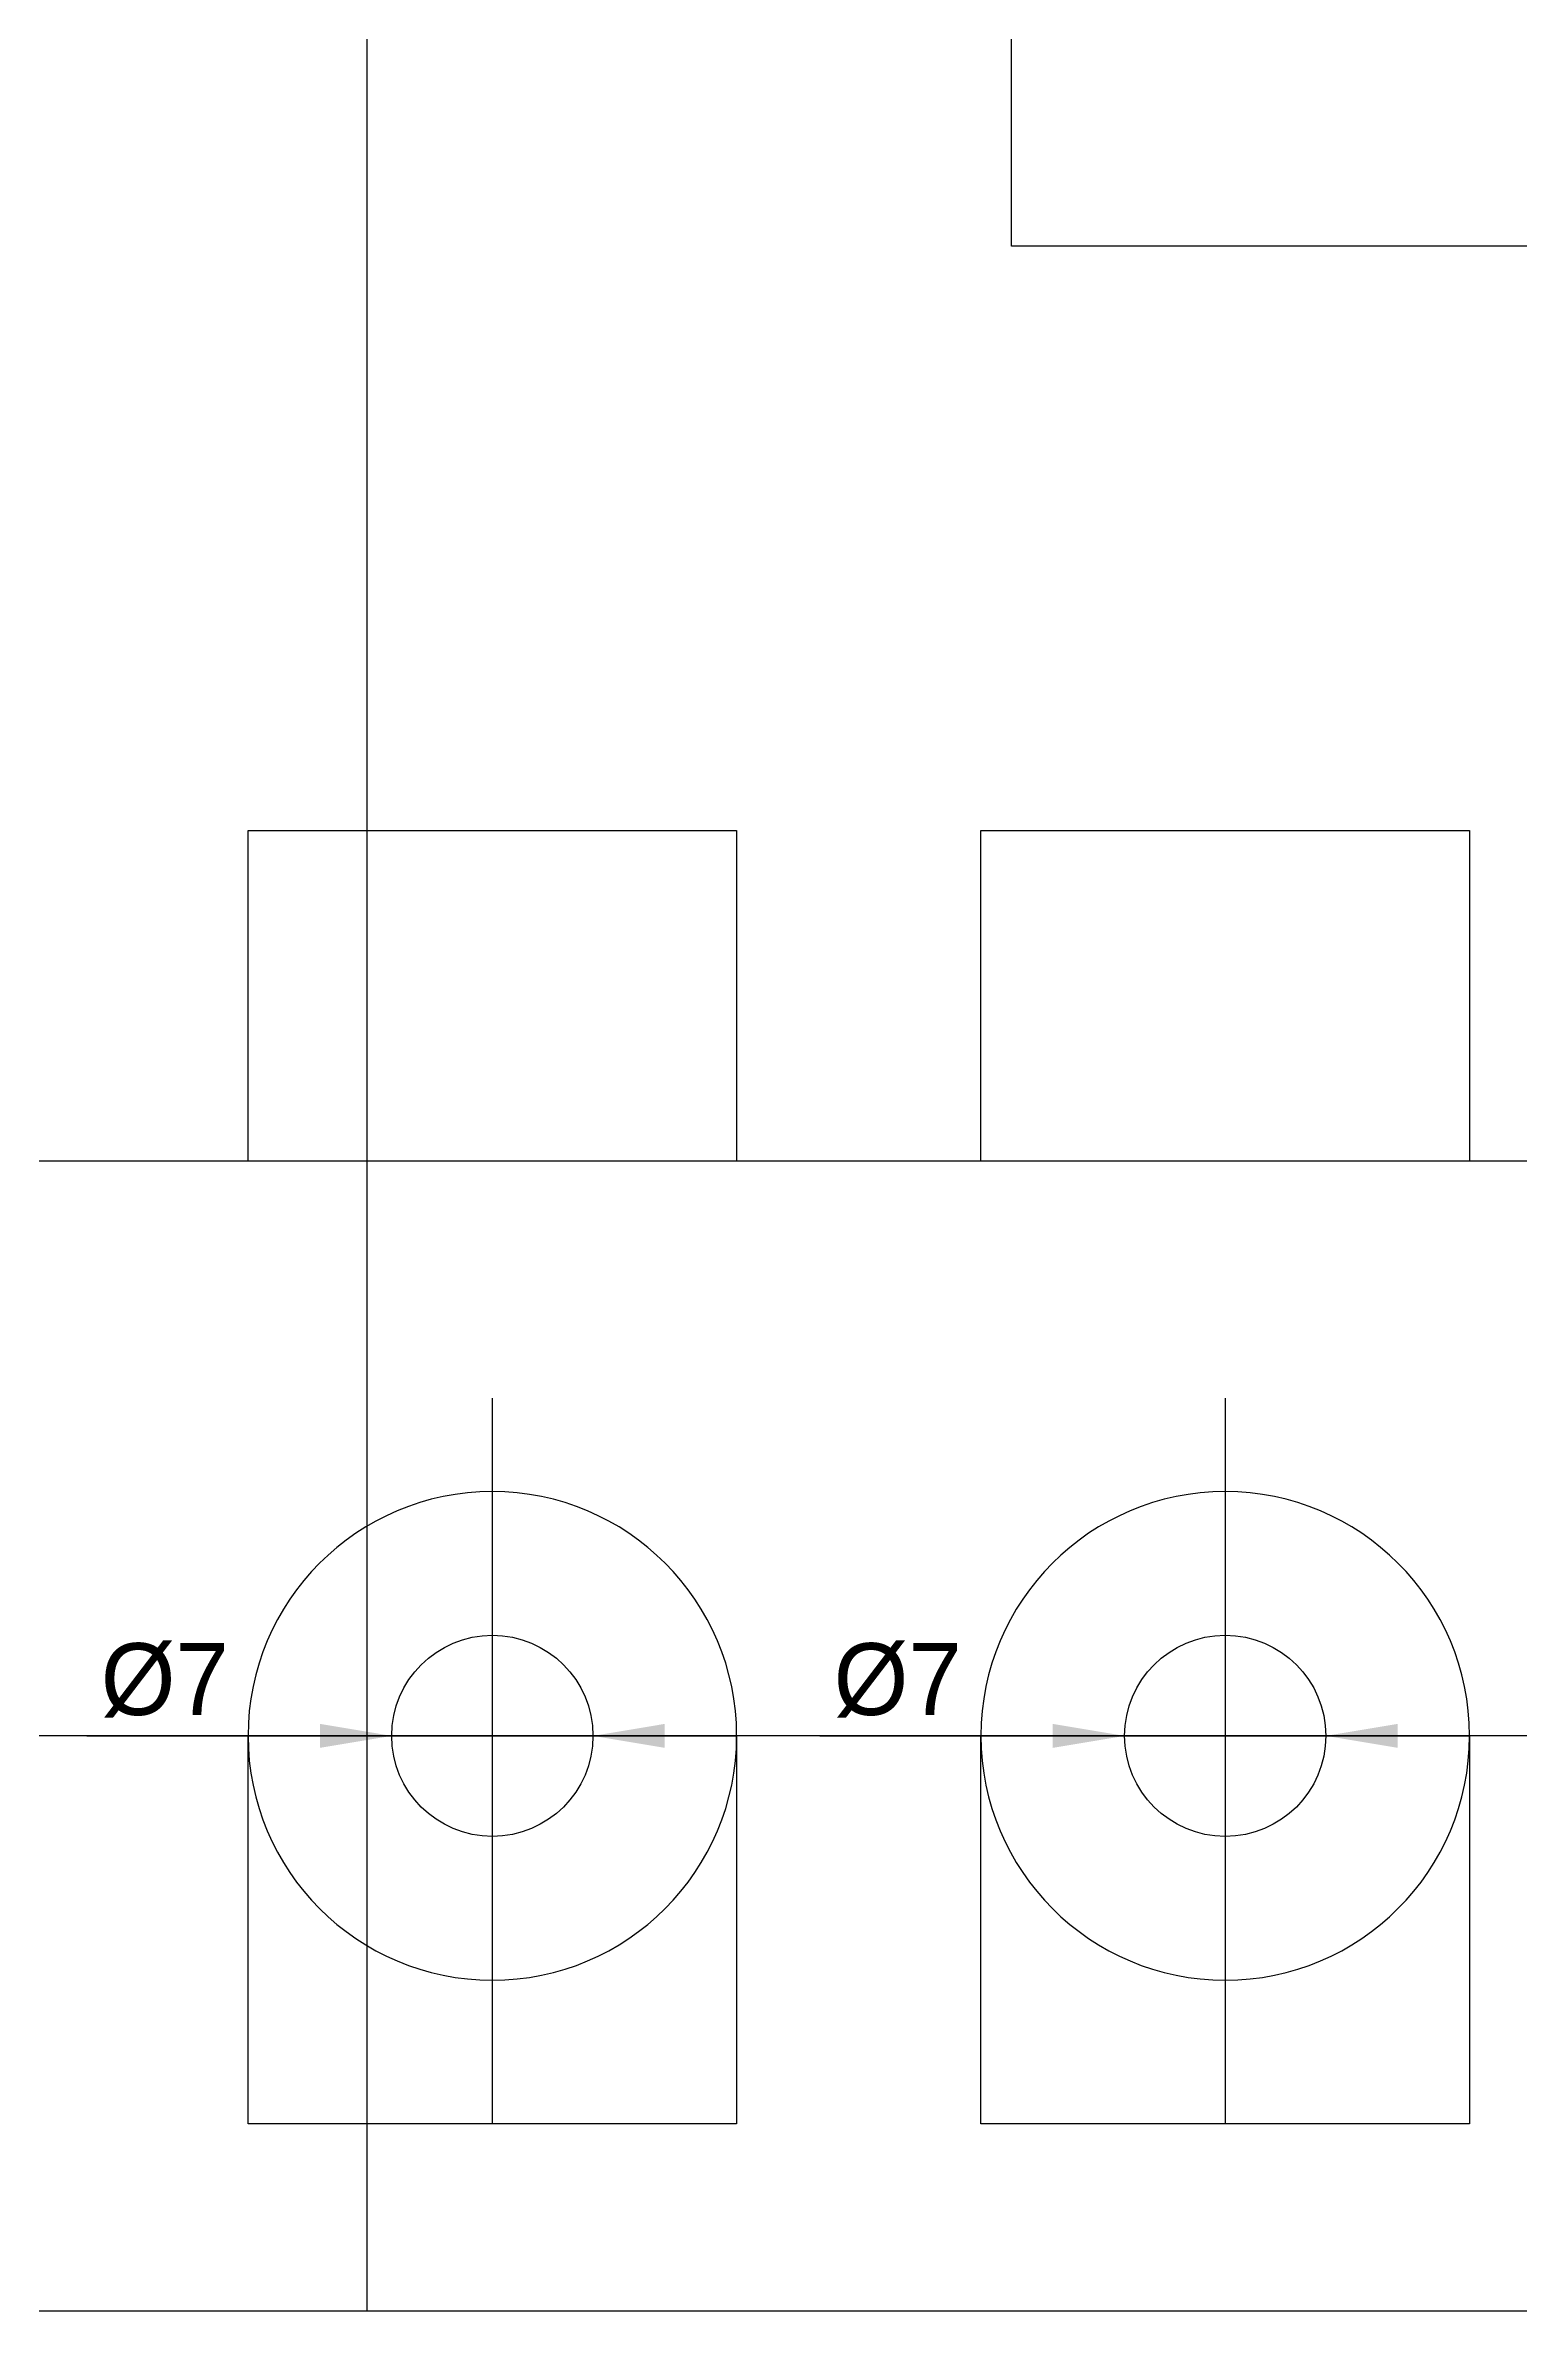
# Model space of a CAD drawing. Extents: x 0 to 200, y -40 to 190.
# Drawn here: x 88.8 to 140.1, y -40 to 38.8 of the extents above; entities that cross this region are included whole.
import ezdxf

# ---------------------------------------------------------------- set-up
doc = ezdxf.new("R2010")
doc.units = 0
doc.layers.get('DEFPOINTS').update_dxf_attribs({"linetype": 'CONTINUOUS'})
for name, color, linetype in [('ANNOTATION', 7, 'CONTINUOUS'), ('CASE', 7, 'CONTINUOUS'), ('DENCHI_BOX', 112, 'CONTINUOUS'), ('GUIDE', 7, 'CONTINUOUS'), ('HOJO_SEN', 195, 'CONTINUOUS'), ('HOLE', 130, 'CONTINUOUS'), ('VOLUME', 112, 'CONTINUOUS')]:
    doc.layers.add(name, color=color, linetype=linetype)
doc.dimstyles.get("Standard").update_dxf_attribs({"dimtxt": 0.18, "dimasz": 0.18, "dimexe": 0.18, "dimexo": 0.0625, "dimgap": 0.09, "dimtad": 0, "dimtih": 1, "dimtoh": 1, "dimzin": 0, "dimcen": 0.09, "dimazin": 3, "dimtfac": 1, "dimtofl": 0, "dimtmove": 0, "dimatfit": 3})

# ---------------------------------------------------------------- blocks, each defined once
blk = doc.blocks.new('*U3')
at = {"layer": 'VOLUME'}
for points in [[(-8.5, 11), (8.5, 11), (8.5, 22.5), (-8.5, 22.5)], [(8.5, -9), (-8.5, -9), (-8.5, -22.5), (8.5, -22.5)]]:
    blk.add_lwpolyline(points, close=True, dxfattribs=at)
blk.add_circle((0, -9), 8.5, dxfattribs=at)
blk = doc.blocks.new('*U4')
at = {"layer": 'HOJO_SEN', "color": 0, "linetype": 'BYBLOCK'}
for p in [(0, 0), (25.5, 0), (51, 0), (76.5, 0)]:
    blk.add_blockref('*U3', p, dxfattribs=at)
blk = doc.blocks.new('*U84')
at = {"layer": 'ANNOTATION', "color": 0}
blk.add_text('Ø7', height=2.5, dxfattribs=at).set_placement((90.738, -19.274))
blk = doc.blocks.new('*D43')
at = {"layer": 'ANNOTATION', "color": 0}
for p, q in [((90.254, -20), (98.363, -20)), ((107.863, -20), (100.863, -20)), ((110.363, -20), (112.863, -20))]:
    blk.add_line(p, q, dxfattribs=at)
for points in [[(98.363, -19.583), (98.363, -20.417), (100.863, -20)], [(110.363, -19.583), (110.363, -20.417), (107.863, -20)]]:
    blk.add_solid(points, dxfattribs=at)
at = {"layer": 'DEFPOINTS', "color": 0}
for p in [(100.863, -20), (107.863, -20)]:
    blk.add_point(p, dxfattribs=at)
at = {"layer": 'ANNOTATION'}
blk.add_blockref('*U84', (0, 0), dxfattribs=at)
blk = doc.blocks.new('*U85')
at = {"layer": 'ANNOTATION', "color": 0}
blk.add_text('Ø7', height=2.5, dxfattribs=at).set_placement((116.238, -19.274))
blk = doc.blocks.new('*D44')
at = {"layer": 'ANNOTATION', "color": 0}
for p, q in [((115.754, -20), (123.863, -20)), ((133.363, -20), (126.363, -20)), ((135.863, -20), (138.363, -20))]:
    blk.add_line(p, q, dxfattribs=at)
for points in [[(123.863, -19.583), (123.863, -20.417), (126.363, -20)], [(135.863, -19.583), (135.863, -20.417), (133.363, -20)]]:
    blk.add_solid(points, dxfattribs=at)
at = {"layer": 'DEFPOINTS', "color": 0}
for p in [(126.363, -20), (133.363, -20)]:
    blk.add_point(p, dxfattribs=at)
at = {"layer": 'ANNOTATION'}
blk.add_blockref('*U85', (0, 0), dxfattribs=at)

msp = doc.modelspace()

# ---------------------------------------------------------------- linework, layer by layer
at = {"layer": 'CASE'}
for points in [[(200, 0), (0, 0), (0, 150), (200, 150)], [(200, 0), (0, 0), (0, -40), (200, -40)]]:
    msp.add_lwpolyline(points, close=True, dxfattribs=at)
at = {"layer": 'DENCHI_BOX'}
msp.add_lwpolyline([(179.424, 31.828), (122.424, 31.828), (122.424, 79.828), (179.424, 79.828)], close=True, dxfattribs=at)
at = {"layer": 'GUIDE'}
for p, q in [((104.363, -33.5), (104.363, -8.245)), ((129.863, -8.245), (129.863, -33.5)), ((184.709, -20), (12.877, -20))]:
    msp.add_line(p, q, dxfattribs=at)
at = {"layer": 'HOJO_SEN'}
for p, q in [((100, 190), (100, -40)), ((200, -20), (0, -20))]:
    msp.add_line(p, q, dxfattribs=at)
at = {"layer": 'HOLE'}
for centre in [(104.363, -20), (129.863, -20)]:
    msp.add_circle(centre, 3.5, dxfattribs=at)

# ---------------------------------------------------------------- block references
at = {"layer": 'HOJO_SEN', "xscale": -1}
msp.add_blockref('*U4', (155.363, -11), dxfattribs=at)

# ---------------------------------------------------------------- dimensions: what is measured, and where the dimension line sits
at = {"layer": 'ANNOTATION'}
for p1, p2, picture, middle in [((107.863, -20), (100.863, -20), '*D43', (93.059, -18.029)), ((133.363, -20), (126.363, -20), '*D44', (118.559, -18.029))]:
    dim = msp.add_diameter_dim_2p(p1=p1, p2=p2, dimstyle='Standard', dxfattribs=at)
    dim.commit()
    dim.dimension.update_dxf_attribs({"geometry": picture, "text_midpoint": middle})

doc.saveas('drawing.dxf')
